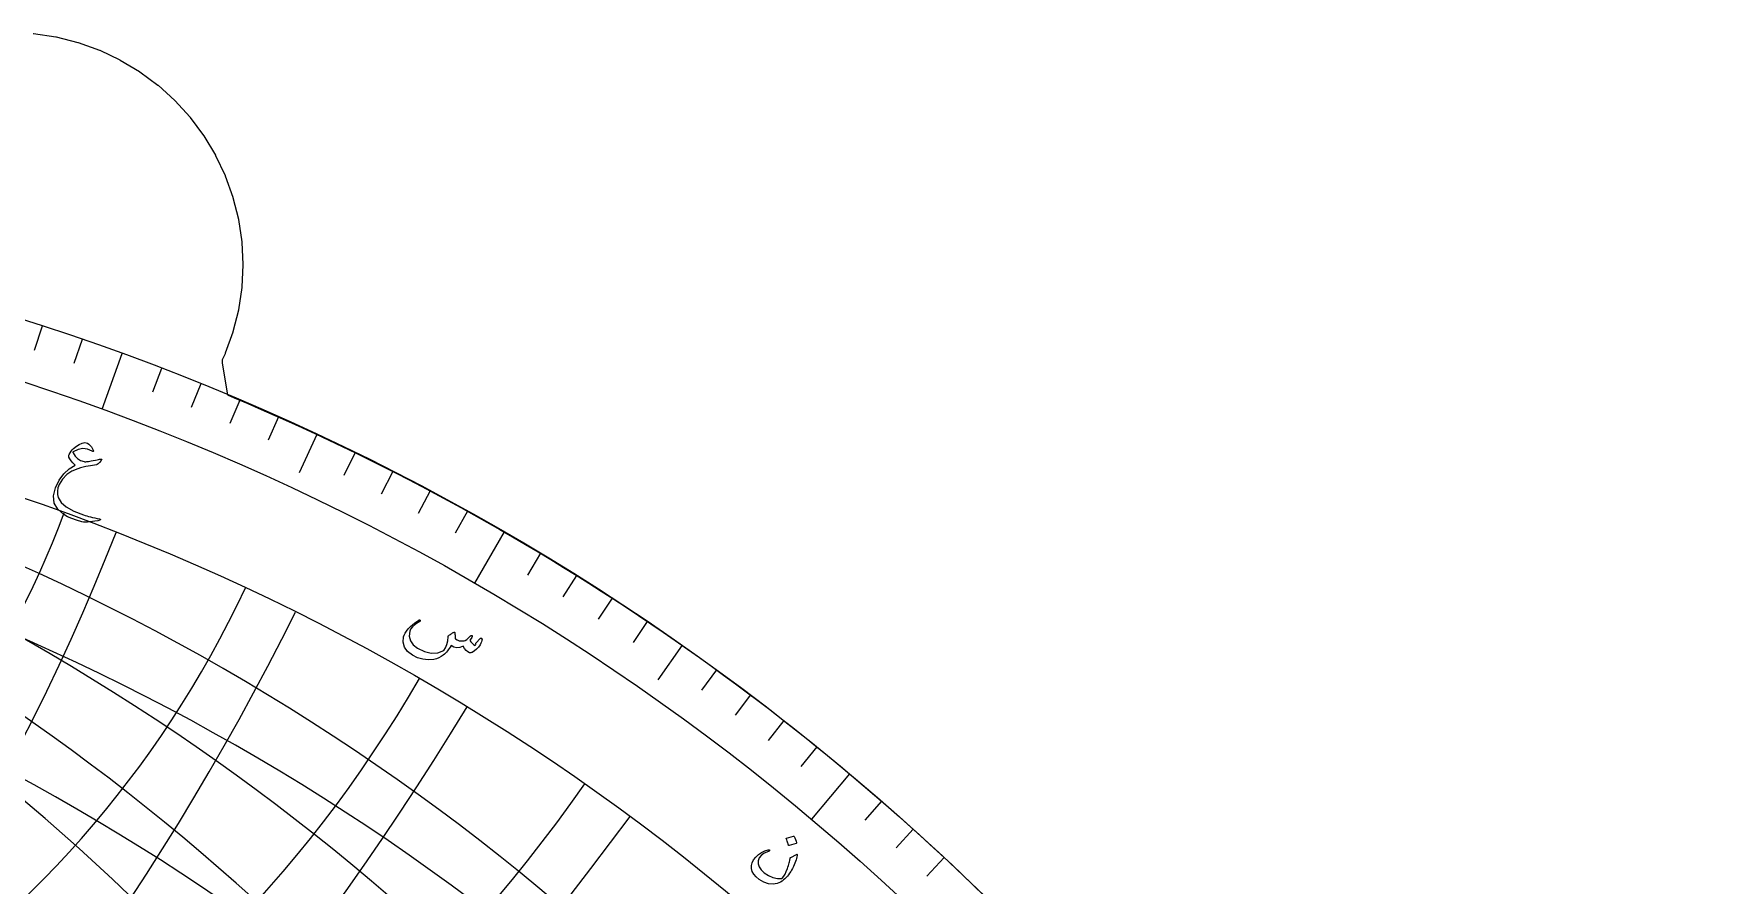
# Model space of a CAD drawing. Header units: millimetres. Extents: x -92 to 92, y -92 to 120.
# Drawn here: x 28.3 to 92.5, y 66.6 to 99.2 of the extents above; entities that cross this region are included whole.
import ezdxf

# ---------------------------------------------------------------- set-up
doc = ezdxf.new("R2010")
doc.units = ezdxf.units.MM
for name, color, linetype in [('CUT_OUTER', 1, 'Continuous'), ('ENGRAVE', 7, 'Continuous'), ('ENGRAVE_FINE', 8, 'Continuous'), ('TEXT', 5, 'Continuous')]:
    doc.layers.add(name, color=color, linetype=linetype)

msp = doc.modelspace()

# ---------------------------------------------------------------- linework, layer by layer
at = {"layer": 'CUT_OUTER'}
msp.add_lwpolyline([(28.243, 99.1653), (28.2577, 99.1638), (29.1051, 99.0381), (29.1195, 99.0352), (29.9506, 98.8271), (29.9647, 98.8228), (30.7713, 98.5342), (30.7849, 98.5286), (31.5593, 98.1623), (31.5723, 98.1553), (32.3071, 97.7149), (32.3194, 97.7067), (33.0075, 97.1964), (33.0189, 97.187), (33.6537, 96.6117), (33.6641, 96.6013), (34.2394, 95.9665), (34.2487, 95.9551), (34.7591, 95.267), (34.7672, 95.2548), (35.2077, 94.52), (35.2146, 94.507), (35.5809, 93.7325), (35.5865, 93.7189), (35.8751, 92.9123), (35.8794, 92.8982), (36.0876, 92.0672), (36.0905, 92.0528), (36.2162, 91.2053), (36.2176, 91.1907), (36.2596, 90.335), (36.2596, 90.3203), (36.2176, 89.4646), (36.2162, 89.45), (36.0905, 88.6025), (36.0876, 88.5881), (35.8794, 87.7571), (35.8751, 87.743), (35.5865, 86.9364), (35.5809, 86.9228), (35.4941, 86.7392), (35.4825, 86.7111), (35.4738, 86.6821), (35.4681, 86.6523), (35.4655, 86.622), (35.4659, 86.5917), (35.4693, 86.5616), (35.6722, 85.3444), (35.9219, 85.24), (36.4443, 85.018), (36.9652, 84.7928), (37.4848, 84.5644), (38.003, 84.3328), (38.5197, 84.098), (39.035, 83.8601), (39.5488, 83.619), (40.0612, 83.3748), (40.572, 83.1274), (41.0813, 82.8769), (41.589, 82.6232), (42.0952, 82.3665), (42.5998, 82.1067), (43.1028, 81.8437), (43.6042, 81.5777), (44.1039, 81.3086), (44.602, 81.0365), (45.0984, 80.7613), (45.5931, 80.483), (46.0861, 80.2018), (46.5773, 79.9175), (47.0668, 79.6302), (47.5545, 79.3399), (48.0404, 79.0466), (48.5245, 78.7504), (49.0068, 78.4511), (49.4873, 78.149), (49.9659, 77.8438), (50.4426, 77.5358), (50.9174, 77.2248), (51.3902, 76.9109), (51.8612, 76.5942), (52.3302, 76.2745), (52.7972, 75.952), (53.2623, 75.6266), (53.7253, 75.2984), (54.1863, 74.9673), (54.6453, 74.6334), (55.1022, 74.2967), (55.557, 73.9572), (56.0098, 73.6149), (56.4604, 73.2699), (56.9089, 72.922), (57.3553, 72.5715), (57.7995, 72.2182), (58.2415, 71.8622), (58.6814, 71.5035), (59.119, 71.1421), (59.5544, 70.778), (59.9876, 70.4112), (60.4185, 70.0418), (60.8471, 69.6698), (61.2735, 69.2951), (61.6975, 68.9178), (62.1192, 68.538), (62.5386, 68.1555), (62.9556, 67.7705), (63.3702, 67.383), (63.7825, 66.9929), (64.1924, 66.6002), (64.5998, 66.2051)], dxfattribs=at)
at = {"layer": 'ENGRAVE'}
for points in [[(31.6369, 86.9216), (30.8618, 84.792)], [(39.0922, 83.8335), (38.4081, 82.3664)], [(46.25, 80.1073), (45.1169, 78.1447)], [(53.0558, 75.7716), (52.1273, 74.4456)], [(59.4579, 70.8591), (58.0011, 69.1231)]]:
    msp.add_lwpolyline(points, dxfattribs=at)
for radius in [92.5, 90.2338, 86.025, 86.025]:
    msp.add_circle((0, 0), radius, dxfattribs=at)
for centre, radius, start, end in [((-102.5206, 0), 133.8311, 320, 40), ((-72.1835, 0), 112.2977, 310, 50), ((-49.6666, 0), 99.3331, 300, 60), ((-31.3105, 0), 91.5459, 290, 70), ((-15.1685, 0), 87.3521, 280, 80), ((0, 91.5459), 31.3105, 200, 340), ((0, 99.3331), 49.6666, 210, 330)]:
    msp.add_arc(centre, radius, start, end, dxfattribs=at)
at = {"layer": 'ENGRAVE_FINE'}
for points in [[(28.5841, 87.9727), (28.2839, 87.049)], [(30.1151, 87.4605), (29.7988, 86.5421)], [(33.149, 86.3562), (32.801, 85.4494)], [(34.6511, 85.7645), (34.2873, 84.864)], [(36.1426, 85.1467), (35.7631, 84.2527)], [(37.6231, 84.503), (37.2281, 83.6157)], [(40.5493, 83.1384), (40.1236, 82.2655)], [(41.9941, 82.4181), (41.5532, 81.5527)], [(43.4261, 81.6727), (42.9701, 80.8151)], [(44.8449, 80.9023), (44.374, 80.0528)], [(47.641, 79.288), (47.1408, 78.4555)], [(49.0175, 78.4444), (48.5028, 77.6208)], [(50.3791, 77.577), (49.8501, 76.7625)], [(51.7253, 76.686), (51.1822, 75.8808)], [(54.3701, 74.8341), (53.7992, 74.0483)], [(55.6679, 73.8738), (55.0834, 73.0981)], [(56.9487, 72.891), (56.3507, 72.1256)], [(58.2121, 71.886), (57.6009, 71.1312)], [(60.6855, 69.8106), (60.0483, 69.0776)], [(61.8946, 68.7409), (61.2447, 68.0191)], [(63.0848, 67.6502), (62.4225, 66.9399)]]:
    msp.add_lwpolyline(points, dxfattribs=at)
for centre, radius, start, end in [((-86.025, 0), 121.6577, 315, 45), ((-60.2354, 0), 105.0171, 305, 55), ((-40.1141, 0), 94.9181, 295, 65), ((-23.0503, 0), 89.0596, 285, 75), ((-7.5262, 0), 86.3536, 275, 85), ((-6.8976, -3.0111), 86.3536, 298.583333, 108.583334), ((-13.9016, -6.0687), 87.3521, 303.583333, 103.583333), ((-48.6731, 111.4968), 86.025, 248.583333, 338.583333), ((-21.1251, -9.222), 89.0596, 308.583333, 98.583333), ((6.8976, 3.0111), 86.3536, 118.583333, 288.583334), ((13.9016, 6.0687), 87.3521, 123.583333, 283.583333), ((21.1251, 9.222), 89.0596, 128.583333, 278.583333), ((28.6955, 12.5268), 91.5459, 133.583333, 273.583333), ((36.7638, 16.049), 94.9181, 138.583333, 268.583333), ((45.5184, 19.8707), 99.3331, 143.583333, 263.583333), ((55.2044, 24.0991), 105.0171, 148.583333, 258.583333), ((66.1547, 28.8794), 112.2977, 153.583333, 253.583333), ((78.8401, 34.4171), 121.6577, 158.583333, 248.583333), ((93.958, 41.0167), 133.8311, 163.583333, 243.583333), ((112.5954, 49.1527), 149.98, 168.583333, 238.583333), ((136.5551, 59.6122), 172.05, 173.583333, 233.583333), ((169.0732, 73.8077), 203.5525, 178.583333, 228.583333), ((-28.6955, -12.5268), 91.5459, 313.583333, 93.583333), ((216.6114, 94.5602), 251.5203, 183.583333, 223.583333), ((294.2353, 128.4463), 332.3751, 188.583333, 218.583333), ((447.1245, 195.189), 495.3982, 193.583333, 213.583333), ((901.1467, 393.3892), 987.0262, 198.5833333, 208.5833333), ((-901.1467, -393.3892), 987.0262, 18.5833333, 28.5833333), ((-447.1245, -195.189), 495.3982, 13.583333, 33.583333), ((-294.2353, -128.4463), 332.3751, 8.583333, 38.583333), ((-216.6114, -94.5602), 251.5203, 3.583333, 43.583333), ((-169.0732, -73.8077), 203.5525, 358.583333, 48.583333), ((-136.5551, -59.6122), 172.05, 353.583333, 53.583333), ((-112.5954, -49.1527), 149.98, 348.583333, 58.583333), ((-93.958, -41.0167), 133.8311, 343.583333, 63.583333), ((-78.8401, -34.4171), 121.6577, 338.583333, 68.583333), ((-66.1547, -28.8794), 112.2977, 333.583333, 73.583333), ((-55.2044, -24.0991), 105.0171, 328.583333, 78.583333), ((-45.5184, -19.8707), 99.3331, 323.583333, 83.583333), ((-36.7638, -16.049), 94.9181, 318.583333, 88.583333), ((0, 94.9181), 40.1141, 205, 335), ((-53.5435, 122.6535), 102.5206, 253.583333, 333.583333), ((-60.0044, 137.4536), 122.8564, 258.583333, 328.583333), ((0, 105.0171), 60.2354, 215, 325), ((-68.8342, 157.6802), 148.9997, 263.583333, 323.583333)]:
    msp.add_arc(centre, radius, start, end, dxfattribs=at)
at = {"layer": 'TEXT'}
for points in [[(30.2216, 83.5234), (30.2728, 83.519), (30.3233, 83.4998), (30.373, 83.4659), (30.422, 83.4172), (30.4455, 83.3885), (30.4665, 83.3605), (30.485, 83.3332), (30.501, 83.3066), (30.5146, 83.2809), (30.5259, 83.2562), (30.5348, 83.2326), (30.5413, 83.2101), (30.5437, 83.1896), (30.5362, 83.1802), (30.519, 83.182), (30.492, 83.1948), (30.319, 83.2713), (30.1407, 83.2927), (29.9573, 83.259), (29.7692, 83.17), (29.7621, 83.1624), (29.7589, 83.1529), (29.7597, 83.1416), (29.7644, 83.1285), (29.8434, 83.009), (29.9408, 82.9136), (30.0568, 82.842), (30.1914, 82.7943), (30.2173, 82.7903), (30.2526, 82.7903), (30.2974, 82.7944), (30.3516, 82.8025), (30.4521, 82.8223), (30.541, 82.8396), (30.6182, 82.8546), (30.6836, 82.8671), (30.7373, 82.8773), (30.7793, 82.8851), (30.8095, 82.8906), (30.8279, 82.8938), (30.852, 82.8926), (30.8614, 82.8822), (30.856, 82.8626), (30.8359, 82.834), (30.773, 82.7625), (30.7221, 82.7108), (30.6832, 82.6789), (30.6563, 82.6667), (30.585, 82.6605), (30.5086, 82.6508), (30.427, 82.6378), (30.3403, 82.6214), (30.2484, 82.6016), (30.1514, 82.5784), (30.0494, 82.5517), (29.9422, 82.5216), (29.717, 82.4316), (29.524, 82.3002), (29.3631, 82.1276), (29.2341, 81.914), (29.1871, 81.7894), (29.1652, 81.6658), (29.1681, 81.5433), (29.1958, 81.4219), (29.3056, 81.233), (29.5039, 81.0591), (29.7907, 80.8994), (30.1661, 80.7531), (30.2258, 80.735), (30.2905, 80.7166), (30.3603, 80.6979), (30.435, 80.6789), (30.5148, 80.6599), (30.5993, 80.6411), (30.6886, 80.6224), (30.7828, 80.6039), (30.7987, 80.5997), (30.8096, 80.5945), (30.8157, 80.5882), (30.8168, 80.5808), (30.7913, 80.5566), (30.7173, 80.5333), (30.5948, 80.5108), (30.4239, 80.4889), (30.3219, 80.4799), (30.2346, 80.4773), (30.1622, 80.4813), (30.1044, 80.4919), (29.8972, 80.5515), (29.7134, 80.617), (29.553, 80.6884), (29.416, 80.766), (29.1783, 80.971), (29.0445, 81.209), (29.0148, 81.4805), (29.0898, 81.7858), (29.2331, 82.0833), (29.4069, 82.3288), (29.6115, 82.522), (29.8469, 82.6627), (29.7576, 82.7485), (29.6884, 82.8279), (29.6391, 82.9009), (29.61, 82.9674), (29.6045, 82.9921), (29.6036, 83.0171), (29.6075, 83.0425), (29.616, 83.0684), (29.6508, 83.1337), (29.6898, 83.1934), (29.7331, 83.2474), (29.7807, 83.2957), (29.8935, 83.3868), (30.0046, 83.4551), (30.114, 83.5006), (30.2216, 83.5234)], [(45.3405, 76.0289), (45.3523, 76.0378), (45.3634, 76.0426), (45.3739, 76.0432), (45.3837, 76.0396), (45.3942, 76.0315), (45.4014, 76.0217), (45.4054, 76.0102), (45.406, 75.9971), (45.4013, 75.9543), (45.3874, 75.906), (45.3642, 75.8523), (45.3318, 75.7932), (45.2695, 75.7023), (45.1981, 75.6231), (45.1179, 75.5556), (45.0287, 75.4999), (45.0031, 75.4889), (44.9787, 75.4832), (44.9556, 75.4826), (44.9337, 75.4872), (44.8655, 75.522), (44.8016, 75.5757), (44.7419, 75.6481), (44.6865, 75.7393), (44.563, 75.6859), (44.4457, 75.6711), (44.3344, 75.6948), (44.229, 75.7571), (44.1923, 75.702), (44.1553, 75.6501), (44.118, 75.6012), (44.0806, 75.5553), (44.0427, 75.5123), (44.0042, 75.4716), (43.9651, 75.4333), (43.9254, 75.3974), (43.8466, 75.3368), (43.7599, 75.2889), (43.6655, 75.2536), (43.5633, 75.2309), (43.3467, 75.2158), (43.1392, 75.2366), (42.9406, 75.2933), (42.7507, 75.386), (42.56, 75.5314), (42.4382, 75.698), (42.3852, 75.8863), (42.4011, 76.0965), (42.4241, 76.1626), (42.462, 76.2347), (42.5149, 76.3128), (42.5827, 76.397), (42.6653, 76.4846), (42.7607, 76.5703), (42.8692, 76.6542), (42.9906, 76.7362), (42.9992, 76.7407), (43.0077, 76.7427), (43.0161, 76.7421), (43.0244, 76.7388), (43.0317, 76.7338), (43.0372, 76.728), (43.0409, 76.7214), (43.0428, 76.714), (43.042, 76.7053), (43.0389, 76.6974), (43.0335, 76.6903), (43.026, 76.684), (42.8678, 76.5731), (42.7509, 76.4744), (42.6751, 76.3883), (42.6402, 76.3147), (42.6213, 76.12), (42.6653, 75.946), (42.772, 75.7927), (42.9415, 75.6596), (43.2098, 75.5288), (43.4666, 75.4694), (43.7125, 75.4816), (43.9478, 75.5656), (44.0105, 75.6746), (44.0595, 75.7997), (44.0948, 75.9409), (44.1162, 76.0982), (44.1171, 76.1149), (44.1202, 76.1285), (44.1256, 76.139), (44.1332, 76.1463), (44.1653, 76.1681), (44.1957, 76.1884), (44.2243, 76.2072), (44.2511, 76.2246), (44.2761, 76.2401), (44.2988, 76.2535), (44.3194, 76.2648), (44.3379, 76.2738), (44.3471, 76.2769), (44.3545, 76.2759), (44.3601, 76.2711), (44.3639, 76.2623), (44.3651, 76.2566), (44.3665, 76.2481), (44.3681, 76.2368), (44.3699, 76.2226), (44.3714, 76.2058), (44.3725, 76.1866), (44.3731, 76.165), (44.3732, 76.1409), (44.3744, 76.094), (44.3777, 76.0585), (44.3832, 76.0344), (44.3908, 76.0218), (44.4577, 75.9748), (44.5351, 75.9455), (44.623, 75.9342), (44.7214, 75.9405), (44.7656, 75.9572), (44.8214, 75.9943), (44.8889, 76.0518), (44.968, 76.1297), (44.9756, 76.1371), (44.9844, 76.1419), (44.9944, 76.1442), (45.0057, 76.1439), (45.0154, 76.1422), (45.0236, 76.1387), (45.0303, 76.1334), (45.0355, 76.1262), (45.0359, 76.1033), (45.021, 76.0693), (44.9909, 76.0243), (44.9457, 75.9682), (44.9805, 75.9026), (45.0258, 75.8461), (45.0815, 75.7989), (45.1478, 75.7608), (45.1586, 75.781), (45.1656, 75.7985), (45.1687, 75.8133), (45.1679, 75.8254), (45.166, 75.8375), (45.1668, 75.848), (45.1702, 75.8568), (45.1764, 75.8641)], [(57.3179, 68.4721), (57.3234, 68.4725), (57.3292, 68.4707), (57.3352, 68.4667), (57.3414, 68.4605), (57.3729, 68.4019), (57.3981, 68.3414), (57.417, 68.279), (57.4296, 68.2146), (57.4294, 68.2067), (57.427, 68.2005), (57.4225, 68.196), (57.4159, 68.1934), (57.1486, 68.107), (57.1407, 68.1062), (57.1344, 68.1098), (57.1296, 68.1176), (57.1263, 68.1298), (57.1235, 68.1403), (57.1188, 68.1565), (57.1121, 68.1785), (57.1035, 68.2061), (57.0927, 68.2397), (57.0792, 68.2796), (57.0632, 68.3256), (57.0446, 68.3779), (57.0428, 68.3855), (57.0433, 68.3912), (57.0463, 68.3948), (57.0518, 68.3964)], [(57.4638, 67.7345), (57.4497, 67.6771), (57.4336, 67.6184), (57.4153, 67.5584), (57.3948, 67.4972), (57.3716, 67.4346), (57.3452, 67.3707), (57.3155, 67.3055), (57.2825, 67.2389), (57.2478, 67.1742), (57.2108, 67.1122), (57.1714, 67.053), (57.1297, 66.9966), (57.0856, 66.9427), (57.0389, 66.8913), (56.9896, 66.8423), (56.9379, 66.7957), (56.8793, 66.7505), (56.8201, 66.7129), (56.7604, 66.683), (56.7, 66.6608), (56.5357, 66.6331), (56.3653, 66.65), (56.1885, 66.7113), (56.0053, 66.8169), (55.8874, 66.9107), (55.7989, 67.0107), (55.7399, 67.1171), (55.7103, 67.2299), (55.7111, 67.3427), (55.7382, 67.4529), (55.7919, 67.5604), (55.8722, 67.6653), (55.9749, 67.7618), (56.0896, 67.8412), (56.2164, 67.9036), (56.3551, 67.9489), (56.3736, 67.9518), (56.3878, 67.9502), (56.3978, 67.944), (56.4034, 67.9332), (56.4052, 67.919), (56.3987, 67.9066), (56.3839, 67.8959), (56.3609, 67.887), (56.202, 67.8171), (56.0831, 67.7338), (56.0042, 67.6372), (55.965, 67.5275), (55.965, 67.4135), (56.004, 67.2997), (56.0819, 67.1858), (56.1986, 67.0719), (56.3616, 66.9603), (56.529, 66.887), (56.7009, 66.852), (56.8777, 66.8552), (56.8824, 66.8566), (56.8878, 66.86), (56.8939, 66.8653), (56.9007, 66.8727), (56.9482, 66.9354), (56.9948, 67.0158), (57.0404, 67.114), (57.0851, 67.2299), (57.1056, 67.2899), (57.1241, 67.3463), (57.1405, 67.3991), (57.1547, 67.4482), (57.1667, 67.4936), (57.176, 67.5354), (57.1827, 67.5735), (57.1867, 67.6079), (57.1895, 67.6252), (57.1946, 67.6392), (57.2019, 67.6497), (57.2115, 67.6567), (57.4336, 67.7724), (57.4492, 67.777), (57.4594, 67.7722), (57.4642, 67.758), (57.4638, 67.7345)]]:
    msp.add_lwpolyline(points, close=True, dxfattribs=at)

doc.saveas('drawing.dxf')
